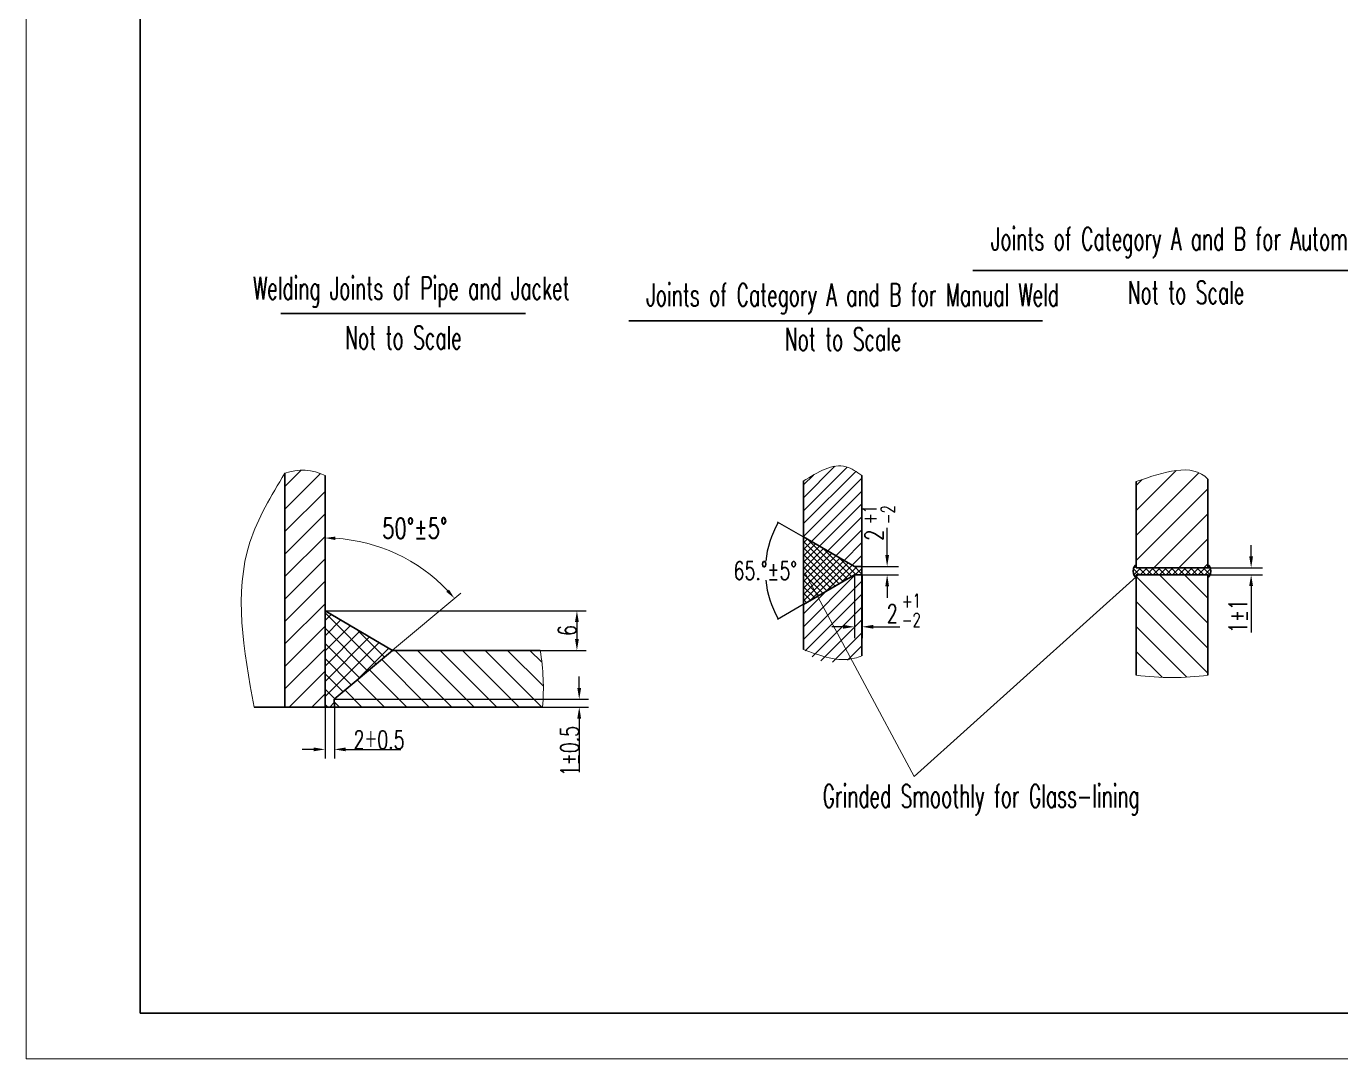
# Model space of a CAD drawing. Extents: x 0 to 594, y 0 to 841.
# Drawn here: x 0 to 288.4, y 0 to 226.5 of the extents above; entities that cross this region are included whole.
import ezdxf

# ---------------------------------------------------------------- set-up
doc = ezdxf.new("R2010")
doc.units = 0
doc.header["$LTSCALE"] = 7
doc.header["$MEASUREMENT"] = 0
doc.linetypes.add('DASHED', pattern=[0.75, 0.5, -0.25])
doc.layers.get('0').update_dxf_attribs({"linetype": 'CONTINUOUS', "lineweight": 30})
doc.layers.get('DEFPOINTS').update_dxf_attribs({"color": 2, "linetype": 'DASHED', "lineweight": 13})
for name, color, linetype, lineweight in [('DIM', 4, 'CONTINUOUS', 13), ('FULL', 7, 'CONTINUOUS', 30), ('TEXT', 7, 'CONTINUOUS', 30), ('THIN', 3, 'CONTINUOUS', 13), ('斜线', 6, 'CONTINUOUS', 13)]:
    doc.layers.add(name, color=color, linetype=linetype, lineweight=lineweight)
doc.styles.add('HZ4', font='romans.shx', dxfattribs={"width": 0.7, "height": 4, "bigfont": 'hztxt.shx'})
doc.styles.add('HZ5', font='romans.shx', dxfattribs={"width": 0.7, "height": 5, "bigfont": 'hztxt.shx'})
doc.styles.add('RMO3', font='romans.shx', dxfattribs={"width": 0.7, "height": 3})
doc.styles.add('RMO4', font='romans.shx', dxfattribs={"width": 0.7, "height": 4})
doc.styles.get("Standard").update_dxf_attribs({"font": 'SIMFANG.TTF', "width": 0.7, "height": 6})
doc.dimstyles.get("Standard").update_dxf_attribs({"dimtxt": 0.18, "dimasz": 0.18, "dimexe": 0.18, "dimexo": 0.0625, "dimgap": 0.09, "dimtad": 0, "dimtih": 1, "dimtoh": 1, "dimdec": 4, "dimzin": 0, "dimdsep": 46, "dimtxsty": 'Standard', "dimcen": 0.09, "dimadec": 0, "dimazin": 0, "dimtfac": 1, "dimtdec": 4, "dimtofl": 0, "dimtmove": 0, "dimatfit": 3, "dimfxl": 0, "dimtolj": 1, "dimtzin": 0, "dimarcsym": 0})

# ---------------------------------------------------------------- blocks, each defined once
blk = doc.blocks.new('*D90')
at = {"layer": 'DEFPOINTS', "color": 0}
for p in [(170.54, 114.46), (162.47, 110.75), (181.74, 108), (181.74, 106.15), (170.54, 99.68)]:
    blk.add_point(p, dxfattribs=at)
at = {"layer": 'DIM', "color": 0, "lineweight": -2}
for p, q in [((170.48, 114.49), (164.84, 117.75)), ((170.48, 99.65), (164.84, 96.39))]:
    blk.add_line(p, q, dxfattribs=at)
for start, end in [(150.4869, 174.3379), (185.6621, 209.5131)]:
    blk.add_arc((183.34, 107.07), 21.18, start, end, dxfattribs=at)
at = {"layer": 'DIM', "color": 0}
for points in [[(164.88, 117.52), (164.93, 117.49), (164.99, 117.66)], [(164.93, 96.65), (164.88, 96.62), (164.99, 96.48)]]:
    blk.add_solid(points, dxfattribs=at)
at = {"layer": 'DIM', "color": 0, "insert": (162.15, 107.07), "char_height": 4, "attachment_point": 5, "style": 'HZ4'}
blk.add_mtext('\\A1;65.%%d%%p5%%d', dxfattribs=at)
blk = doc.blocks.new('*D91')
at = {"layer": 'DEFPOINTS', "color": 0}
for p in [(183.34, 108.01), (188.89, 108.01), (183.34, 106.15)]:
    blk.add_point(p, dxfattribs=at)
at = {"layer": 'DIM', "color": 0, "lineweight": -2}
for p, q in [((188.89, 110.51), (188.89, 116.47)), ((183.4, 108.01), (191.39, 108.01)), ((183.4, 106.15), (191.39, 106.15)), ((188.89, 103.65), (188.89, 101.15))]:
    blk.add_line(p, q, dxfattribs=at)
at = {"layer": 'DIM', "color": 0}
for points in [[(188.48, 110.51), (189.31, 110.51), (188.89, 108.01)], [(188.48, 103.65), (189.31, 103.65), (188.89, 106.15)]]:
    blk.add_solid(points, dxfattribs=at)
at = {"layer": 'DIM', "color": 0, "insert": (185.99, 114.85), "char_height": 4, "attachment_point": 5, "rotation": 90, "style": 'RMO4'}
blk.add_mtext('\\A1;2', dxfattribs=at)
blk = doc.blocks.new('*D92')
at = {"layer": 'DEFPOINTS', "color": 0}
for p in [(181.74, 106.15), (183.39, 106.15), (183.39, 94.76)]:
    blk.add_point(p, dxfattribs=at)
at = {"layer": 'DIM', "color": 0, "lineweight": -2}
for p, q in [((181.74, 106.09), (181.74, 92.26)), ((183.39, 106.09), (183.39, 92.26)), ((179.24, 94.76), (176.74, 94.76)), ((185.89, 94.76), (191.64, 94.76))]:
    blk.add_line(p, q, dxfattribs=at)
at = {"layer": 'DIM', "color": 0}
for points in [[(179.24, 95.18), (179.24, 94.34), (181.74, 94.76)], [(185.89, 95.18), (185.89, 94.34), (183.39, 94.76)]]:
    blk.add_solid(points, dxfattribs=at)
at = {"layer": 'DIM', "color": 0, "insert": (190.01, 97.66), "char_height": 4, "attachment_point": 5, "style": 'RMO4'}
blk.add_mtext('\\A1;2', dxfattribs=at)
blk = doc.blocks.new('*D100')
at = {"layer": 'DEFPOINTS', "color": 0}
for p in [(259.29, 107.69), (259.29, 106.18), (268.76, 106.18)]:
    blk.add_point(p, dxfattribs=at)
at = {"layer": 'DIM', "color": 0, "lineweight": -2}
for p, q in [((268.76, 110.19), (268.76, 112.69)), ((259.35, 107.69), (271.26, 107.69)), ((259.35, 106.18), (271.26, 106.18)), ((268.76, 103.68), (268.76, 93.52))]:
    blk.add_line(p, q, dxfattribs=at)
at = {"layer": 'DIM', "color": 0}
for points in [[(268.34, 110.19), (269.17, 110.19), (268.76, 107.69)], [(268.34, 103.68), (269.17, 103.68), (268.76, 106.18)]]:
    blk.add_solid(points, dxfattribs=at)
at = {"layer": 'DIM', "color": 0, "insert": (265.86, 97.11), "char_height": 4, "attachment_point": 5, "rotation": 90, "style": 'HZ4'}
blk.add_mtext('\\A1;1±1', dxfattribs=at)
blk = doc.blocks.new('*D110')
at = {"layer": 'DEFPOINTS', "color": 0}
for p in [(67.57, 78.86), (67.6, 77.14), (121.33, 77.14)]:
    blk.add_point(p, dxfattribs=at)
at = {"layer": 'DIM', "color": 0, "lineweight": -2}
for p, q in [((121.33, 81.36), (121.33, 83.86)), ((67.63, 78.86), (123.33, 78.86)), ((67.66, 77.14), (123.33, 77.14)), ((121.33, 74.64), (121.33, 62.84))]:
    blk.add_line(p, q, dxfattribs=at)
at = {"layer": 'DIM', "color": 0}
for points in [[(120.91, 81.36), (121.74, 81.36), (121.33, 78.86)], [(120.91, 74.64), (121.74, 74.64), (121.33, 77.14)]]:
    blk.add_solid(points, dxfattribs=at)
at = {"layer": 'DIM', "color": 0, "insert": (119.24, 67.49), "char_height": 4, "attachment_point": 5, "rotation": 90, "style": 'HZ4'}
blk.add_mtext('\\A1;1±0.5', dxfattribs=at)
blk = doc.blocks.new('*D111')
at = {"layer": 'DEFPOINTS', "color": 0}
for p in [(65.56, 77.14), (67.6, 77.14), (67.6, 67.86)]:
    blk.add_point(p, dxfattribs=at)
at = {"layer": 'DIM', "color": 0, "lineweight": -2}
for p, q in [((65.56, 77.08), (65.56, 65.86)), ((67.6, 77.08), (67.6, 65.86)), ((63.06, 67.86), (60.56, 67.86)), ((70.1, 67.86), (82.22, 67.86))]:
    blk.add_line(p, q, dxfattribs=at)
at = {"layer": 'DIM', "color": 0}
for points in [[(63.06, 68.28), (63.06, 67.45), (65.56, 67.86)], [(70.1, 68.28), (70.1, 67.45), (67.6, 67.86)]]:
    blk.add_solid(points, dxfattribs=at)
at = {"layer": 'DIM', "color": 0, "insert": (77.41, 69.95), "char_height": 4, "attachment_point": 5, "style": 'HZ4'}
blk.add_mtext('\\A1;2＋0.5', dxfattribs=at)
blk = doc.blocks.new('*D112')
at = {"layer": 'DEFPOINTS', "color": 0}
for p in [(65.56, 98.28), (80.35, 89.58), (120.82, 89.58)]:
    blk.add_point(p, dxfattribs=at)
at = {"layer": 'DIM', "color": 0, "lineweight": -2}
for p, q in [((65.62, 98.28), (122.82, 98.28)), ((120.82, 95.78), (120.82, 92.08)), ((80.41, 89.58), (122.82, 89.58))]:
    blk.add_line(p, q, dxfattribs=at)
at = {"layer": 'DIM', "color": 0}
for points in [[(120.4, 95.78), (121.24, 95.78), (120.82, 98.28)], [(120.4, 92.08), (121.24, 92.08), (120.82, 89.58)]]:
    blk.add_solid(points, dxfattribs=at)
at = {"layer": 'DIM', "color": 0, "insert": (118.73, 93.93), "char_height": 4, "attachment_point": 5, "rotation": 90, "style": 'RMO4'}
blk.add_mtext('\\A1;6', dxfattribs=at)

msp = doc.modelspace()

# ---------------------------------------------------------------- hatches: boundary and pattern name
at = {"layer": 'DIM'}
h = msp.add_hatch(dxfattribs=at)
h.set_pattern_fill('ANSI37', color=256, scale=8, style=0)
h.set_pattern_definition([(45, (16.6324, 0), (-0.7071068, 0.7071068), []), (135, (16.6324, 0), (-0.7071068, -0.7071068), [])])
edge = h.paths.add_edge_path()
edge.add_line((259.28882, 106.17722), (259.28882, 105.66889))
edge.add_ellipse((259.28882, 106.99229), major_axis=(0, 1.32341), ratio=0.469546167, start_angle=180, end_angle=360)
edge.add_line((259.28882, 108.3157), (259.28882, 107.68995))
edge.add_line((259.28882, 107.68995), (243.56514, 107.68995))
edge.add_line((243.56514, 107.68995), (243.56514, 108.34217))
edge.add_ellipse((243.56514, 106.99229), major_axis=(0, -1.34988), ratio=0.498878564, start_angle=180, end_angle=360)
edge.add_line((243.56514, 105.64242), (243.56514, 106.17722))
edge.add_line((243.56514, 106.17722), (259.28882, 106.17722))
at = {"layer": 'THIN'}
h = msp.add_hatch(dxfattribs=at)
h.set_pattern_fill('ANSI31,_I', color=256, scale=16, style=2)
h.set_pattern_definition([(45, (-63.3654, -42.9596), (-1.414214, 1.414214), [])])
edge = h.paths.add_edge_path()
edge.add_spline(control_points=[(183.33653, 127.97805), (182.20145, 128.75085), (178.21238, 131.4639), (173.73863, 128.72811), (170.53653, 126.75492)], knot_values=[0.056578249, 0.056578249, 0.056578249, 0.056578249, 3.979076216, 13.840717032, 13.840717032, 13.840717032, 13.840717032], degree=3, periodic=0)
edge.add_line((170.53653, 126.75492), (170.53653, 114.4621))
edge.add_line((170.53653, 114.4621), (181.73653, 107.99578))
edge.add_line((181.73653, 107.99578), (183.33653, 108.01221))
edge.add_line((183.33653, 108.01221), (183.33653, 127.97805))
edge = h.paths.add_edge_path()
edge.add_line((170.53653, 99.68193), (170.53653, 89.76896))
edge.add_spline(control_points=[(170.53653, 89.76896), (172.71316, 87.78144), (175.21256, 85.49919), (183.86987, 88.56779), (183.33653, 88.39196)], knot_values=[0, 0, 0, 0, 11.360770573, 13.045481633, 13.045481633, 13.045481633, 13.045481633], degree=3, periodic=0)
edge.add_line((183.33653, 88.39196), (183.33653, 106.14826))
edge.add_line((183.33653, 106.14826), (181.73653, 106.14826))
edge.add_line((181.73653, 106.14826), (170.53653, 99.68193))
h = msp.add_hatch(dxfattribs=at)
h.set_pattern_fill('ANSI31', color=256, scale=31, style=0)
h.set_pattern_definition([(45, (25.324, 33.562), (-2.74004, 2.74004), [])])
edge = h.paths.add_edge_path()
edge.add_spline(control_points=[(259.28882, 127.14907), (255.70392, 130.84356), (249.63453, 128.7341), (243.56514, 126.62465)], knot_values=[0, 0, 0, 0, 15.73241918, 15.73241918, 15.73241918, 15.73241918], degree=3, periodic=0)
edge.add_line((243.56514, 126.62465), (243.56514, 107.74544))
edge.add_line((243.56514, 107.74544), (259.28882, 107.74544))
edge.add_line((259.28882, 107.74544), (259.28882, 127.14907))
h = msp.add_hatch(dxfattribs=at)
h.set_pattern_fill('ANSI31', color=256, scale=27.9, style=0)
h.set_pattern_definition([(45, (-237.658, -80.1095), (-2.466035, 2.466035), [])])
h.paths.add_polyline_path([(65.55952, 127.92078, 0.209152149), (56.74171, 128.43891), (56.74171, 77.14397), (65.55952, 77.14397)])
h = msp.add_hatch(dxfattribs=at)
h.set_pattern_fill('ANSI37,_I', color=256, scale=8, style=2)
h.set_pattern_definition([(45, (-63.3654, -42.9596), (-0.7071068, 0.7071068), []), (135, (-63.3654, -42.9596), (-0.7071068, -0.7071068), [])])
h.paths.add_polyline_path([(170.53653, 99.68193), (181.73653, 106.14826), (183.33653, 106.14826), (183.33653, 108.01221), (181.73653, 107.99578), (170.53653, 114.4621)])
h = msp.add_hatch(dxfattribs=at)
h.set_pattern_fill('ANSI31', color=256, scale=31, angle=90, style=0)
h.set_pattern_definition([(135, (25.324, 33.562), (-2.74004, -2.74004), [])])
h.paths.add_polyline_path([(259.28882, 106.17218), (243.56514, 106.17218), (243.56514, 84.14644, 0.065056717), (259.28882, 84.14644)])
h = msp.add_hatch(dxfattribs=at)
h.set_pattern_fill('ANSI37', color=256, scale=18.9, angle=90, style=0)
h.set_pattern_definition([(135, (-237.658, -80.1095), (-1.67054, -1.67054), []), (225, (-237.658, -80.1095), (1.67054, -1.67054), [])])
h.paths.add_polyline_path([(80.34531, 89.5791), (65.55952, 98.27869), (65.55952, 77.14397), (67.59913, 77.14397), (67.56737, 78.85714)])
h = msp.add_hatch(dxfattribs=at)
h.set_pattern_fill('ANSI31', color=256, scale=27.9, angle=90, style=0)
h.set_pattern_definition([(135, (-237.658, -80.1095), (-2.466035, -2.466035), [])])
h.paths.add_polyline_path([(113.27944, 77.14397, 0.063727146), (112.76074, 89.5791), (80.34531, 89.5791), (67.56737, 78.85714), (67.59913, 77.14397)])

# ---------------------------------------------------------------- linework, layer by layer
for p, q in [((259.28882, 127.14907), (259.28882, 107.68995)), ((243.56514, 126.62465), (243.56514, 107.68995)), ((243.56514, 107.68995), (259.28882, 107.68995)), ((243.56514, 106.17722), (259.28882, 106.17722)), ((243.56514, 106.17722), (243.56514, 84.14644)), ((259.28882, 106.17722), (259.28882, 84.14644))]:
    msp.add_line(p, q)
at = {"layer": 'DEFPOINTS', "linetype": 'ByBlock'}
for p in [(65.55952, 127.92078), (181.73653, 107.99578), (183.33653, 107.99578), (181.73653, 106.14826), (183.33653, 106.14826), (80.34531, 89.5791), (67.56737, 78.85714), (65.55952, 77.14397)]:
    msp.add_point(p, dxfattribs=at)
at = {"layer": 'DIM', "linetype": 'ByBlock'}
msp.add_line((80.3884, 89.61526), (95.3378, 102.1593), dxfattribs=at)
at = {"layer": 'DIM'}
for centre, radius, start, end in [((60.55839, 118.10096), 11.01999, 63.0107004, 110.2636793), ((64.43547, 81.33498), 49.02344, 355.0957978, 9.6812607), ((251.42698, 144.31366), 60.67869, 262.5555402, 277.4444598)]:
    msp.add_arc(centre, radius, start, end, dxfattribs=at)
at = {"layer": 'DIM', "linetype": 'ByBlock'}
msp.add_arc((65.55952, 77.17236), 37.07278, 43.4778967, 86.5221033, dxfattribs=at)
at = {"layer": 'DIM'}
for points in [[(170.48142, 126.72096), (179.89189, 129.8537), (183.3424, 127.97405)], [(49.99868, 77.14397), (49.07782, 113.31904), (56.74171, 128.43891)]]:
    msp.add_spline(points, degree=3, dxfattribs=at)
msp.add_open_spline([(243.56514, 126.62465), (249.63453, 128.7341), (255.70392, 130.84356), (259.28882, 127.14907)], degree=3, dxfattribs=at)
at = {"layer": 'DIM', "end_tangent": (-0.949717752, -0.313107318)}
msp.add_spline([(170.53653, 89.76896), (181.73653, 87.86446), (183.33653, 88.39196)], degree=3, dxfattribs=at)
at = {"layer": 'DIM', "linetype": 'ByBlock'}
msp.add_point((85.93135, 108.14621), dxfattribs=at)
for points in [[(67.79711, 113.80203), (67.81987, 114.55168), (65.55952, 114.24513)], [(92.74083, 102.93085), (92.18119, 102.43154), (93.95892, 101.00228)]]:
    msp.add_solid(points, dxfattribs=at)
at = {"layer": 'FULL'}
for p, q in [((25, 831), (25, 10)), ((183.33653, 127.97805), (183.33653, 108.01221)), ((170.53653, 126.75492), (170.53653, 114.4621)), ((170.53653, 114.4621), (170.53653, 99.68193)), ((181.73653, 107.99578), (170.53653, 114.4621)), ((181.73653, 107.99578), (183.33653, 108.01221)), ((183.33653, 108.01221), (183.33653, 106.14826)), ((181.73653, 106.14826), (170.53653, 99.68193)), ((181.73653, 106.14826), (183.33653, 106.14826)), ((183.33653, 106.14826), (183.33653, 88.39196)), ((170.53653, 99.68193), (170.53653, 89.76896)), ((25, 10), (584, 10))]:
    msp.add_line(p, q, dxfattribs=at)
at = {"layer": 'TEXT'}
for p, q in [((207.66633, 172.897), (307.36342, 172.897)), ((55.84222, 163.52396), (109.56808, 163.52396)), ((132.24914, 161.87557), (222.98183, 161.87557)), ((56.74171, 128.43891), (56.74171, 77.14397)), ((65.55952, 127.92078), (65.55952, 77.14397)), ((80.34531, 89.5791), (65.55952, 98.27869)), ((67.56737, 78.85714), (80.34531, 89.5791)), ((80.34531, 89.5791), (112.76074, 89.5791)), ((67.56737, 78.85714), (67.59913, 77.14397)), ((49.99868, 77.14397), (113.27944, 77.14397))]:
    msp.add_line(p, q, dxfattribs=at)
for centre, major_axis, ratio in [((243.56514, 106.99229), (0, -1.34988), 0.498878564), ((259.28882, 106.99229), (0, 1.32341), 0.469546167)]:
    msp.add_ellipse(centre, major_axis=major_axis, ratio=ratio, start_param=3.141592654, end_param=6.283185307, dxfattribs=at)
at = {"layer": 'THIN'}
for p, q in [((0, 841), (0, 0)), ((0, 0), (594, 0))]:
    msp.add_line(p, q, dxfattribs=at)
at = {"layer": '斜线'}
for p, q in [((171.0068, 106.39124), (194.82689, 61.94143)), ((194.82689, 61.94143), (244.26484, 106.39124))]:
    msp.add_line(p, q, dxfattribs=at)

# ---------------------------------------------------------------- texts
at = {"layer": 'DIM', "style": 'RMO3', "width": 0.7}
for s, p in [('-2', (190.58397, 117.2984)), ('+1', (186.58248, 117.3139))]:
    msp.add_text(s, height=3, rotation=90, dxfattribs=at).set_placement(p)
at = {"layer": 'DIM'}
for s, height, style, width, p in [('+1', 3, 'RMO3', 0.7, (192.14683, 98.97665)), ('-2', 3, 'RMO3', 0.7, (192.13133, 94.76308)), ('Grinded Smoothly for Glass-lining', 5, 'HZ5', 0.6, (174.74314, 55.13341))]:
    msp.add_text(s, height=height, dxfattribs=dict(at, style=style, width=width)).set_placement(p)
at = {"layer": 'DIM', "linetype": 'ByBlock', "insert": (85.24653, 116.36741), "char_height": 4.5, "attachment_point": 5, "rotation": 0.0398313, "style": 'HZ5'}
msp.add_mtext('\\A1;50°±5%%d', dxfattribs=at)
at = {"layer": 'THIN', "style": 'HZ5', "width": 0.6}
for s, p in [('Joints of Category A and B for Automatic Weld', (211.67121, 177.39721)), ('Welding Joints of Pipe and Jacket', (49.77788, 166.56768)), ('Joints of Category A and B for Manual Weld', (136.07037, 165.09158)), ('Not to Scale', (241.68074, 165.61321)), ('Not to Scale', (69.95395, 155.70035)), ('Not to Scale', (166.42198, 155.35852))]:
    msp.add_text(s, height=5, dxfattribs=at).set_placement(p)

# ---------------------------------------------------------------- dimensions: what is measured, and where the dimension line sits
at = {"layer": 'DIM'}
dim = msp.add_angular_dim_2l(base=(162.47487, 110.75049), line1=((181.73653, 107.99578), (170.53653, 114.4621)), line2=((181.73653, 106.14826), (170.53653, 99.68193)), text='65.%%d%%p5%%d', dimstyle='Standard', override={"dimtxsty": 'HZ4', "dimadec": 4}, dxfattribs=at)
dim.commit()
dim.dimension.update_dxf_attribs({"geometry": '*D90', "text_midpoint": (162.15304, 107.07202)})
for base, p1, p2, text, override, picture, middle in [((188.89238, 108.01221), (183.33653, 106.14826), (183.33653, 108.01221), '2', {"dimasz": 2.5, "dimexe": 2.5, "dimgap": 0.9, "dimtad": 1, "dimtih": 0, "dimtoh": 0, "dimtxsty": 'RMO4', "dimtfac": 2}, '*D91', (188.89238, 114.84555)), ((268.7551, 106.17722), (259.28882, 107.68995), (259.28882, 106.17722), '1±1', {"dimasz": 2.5, "dimexe": 2.5, "dimgap": 0.9, "dimtad": 1, "dimtih": 0, "dimtoh": 0, "dimdec": 0, "dimtxsty": 'HZ4', "dimtfac": 2}, '*D100', (268.7551, 97.11426))]:
    dim = msp.add_linear_dim(base=base, p1=p1, p2=p2, angle=90, text=text, dimstyle='Standard', override=override, dxfattribs=at)
    dim.commit()
    dim.dimension.update_dxf_attribs({"geometry": picture, "text_midpoint": middle, "dimtype": 160})
for base, p1, p2, text, override, picture, middle in [((183.38653, 94.75955), (181.73653, 106.14826), (183.38653, 106.14826), '2', {"dimasz": 2.5, "dimexe": 2.5, "dimgap": 0.9, "dimtad": 1, "dimtih": 0, "dimtoh": 0, "dimtxsty": 'RMO4', "dimtfac": 2}, '*D92', (190.01246, 97.65955)), ((67.59913, 67.86332), (65.55952, 77.14397), (67.59913, 77.14397), '2＋0.5', {"dimasz": 2.5, "dimexe": 2, "dimtad": 1, "dimtih": 0, "dimtoh": 0, "dimtxsty": 'HZ4', "dimcen": 2, "dimtp": 5, "dimtm": 5, "dimtfac": 0.7}, '*D111', (77.40765, 69.95332))]:
    dim = msp.add_linear_dim(base=base, p1=p1, p2=p2, text=text, dimstyle='Standard', override=override, dxfattribs=at)
    dim.commit()
    dim.dimension.update_dxf_attribs({"geometry": picture, "text_midpoint": middle})
for base, p1, p2, text, override, picture, middle in [((120.82018, 89.5791), (65.55952, 98.27869), (80.34531, 89.5791), '6', {"dimasz": 2.5, "dimexe": 2, "dimtad": 1, "dimtih": 0, "dimtoh": 0, "dimtxsty": 'RMO4', "dimcen": 2, "dimtol": 0, "dimtp": 5, "dimtm": 5, "dimtfac": 0.7}, '*D112', (118.73018, 93.9289)), ((121.32545, 77.14397), (67.56737, 78.85714), (67.59913, 77.14397), '1±0.5', {"dimasz": 2.5, "dimexe": 2, "dimtad": 1, "dimtih": 0, "dimtoh": 0, "dimtxsty": 'HZ4', "dimcen": 2, "dimtp": 5, "dimtm": 5, "dimtfac": 0.7}, '*D110', (119.23545, 67.491))]:
    dim = msp.add_linear_dim(base=base, p1=p1, p2=p2, angle=90, text=text, dimstyle='Standard', override=override, dxfattribs=at)
    dim.commit()
    dim.dimension.update_dxf_attribs({"geometry": picture, "text_midpoint": middle})

doc.saveas('drawing.dxf')
